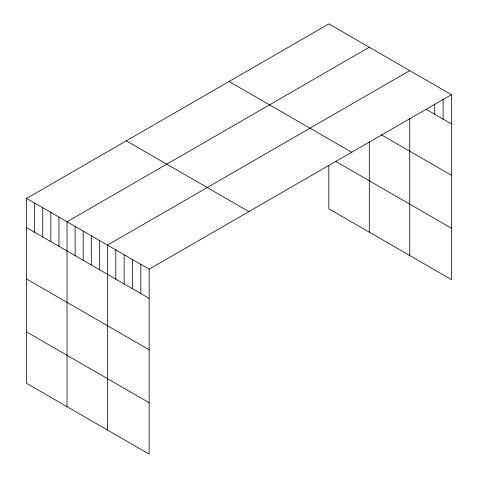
<?xml version="1.0" encoding="UTF-8"?>
<svg xmlns="http://www.w3.org/2000/svg" width="478" height="478" viewBox="0 0 478 478"><rect width="100%" height="100%" fill="white"/><g stroke="black" fill="none" stroke-linecap="round" stroke-linejoin="round"><path stroke-width="0.72" d="M451.423 94.668L149.154 269.186L149.154 454.1L26.577 383.332L26.577 198.412L328.846 23.9L451.423 94.668L451.423 279.588L328.846 208.814L328.846 165.997M369.297 47.256L67.028 221.768L67.028 406.682M409.748 70.607L107.478 245.124L107.478 430.039M426.418 109.45L451.423 123.886M381.121 134.677L451.423 175.271M229.093 81.487L351.677 152.261M335.687 161.385L451.423 228.203M126.323 140.825L248.907 211.593M26.577 198.412L149.154 269.186M26.577 227.63L149.154 298.397M26.577 279.009L149.154 349.782M26.577 331.947L149.154 402.721M443.088 99.352L443.088 119.076M434.753 104.037L434.753 114.26M409.748 118.377L409.748 255.527M369.297 141.823L369.297 232.171M140.819 264.37L140.819 293.588M132.484 259.56L132.484 288.778M124.149 254.744L124.149 283.962M115.813 249.934L115.813 279.152M99.388 240.452L99.388 269.67M91.298 235.779L91.298 264.997M83.208 231.107L83.208 260.325M75.118 226.441L75.118 255.652M58.937 217.096L58.937 246.313M50.847 212.423L50.847 241.641M42.757 207.757L42.757 236.969M34.667 203.084L34.667 232.302"/></g></svg>
